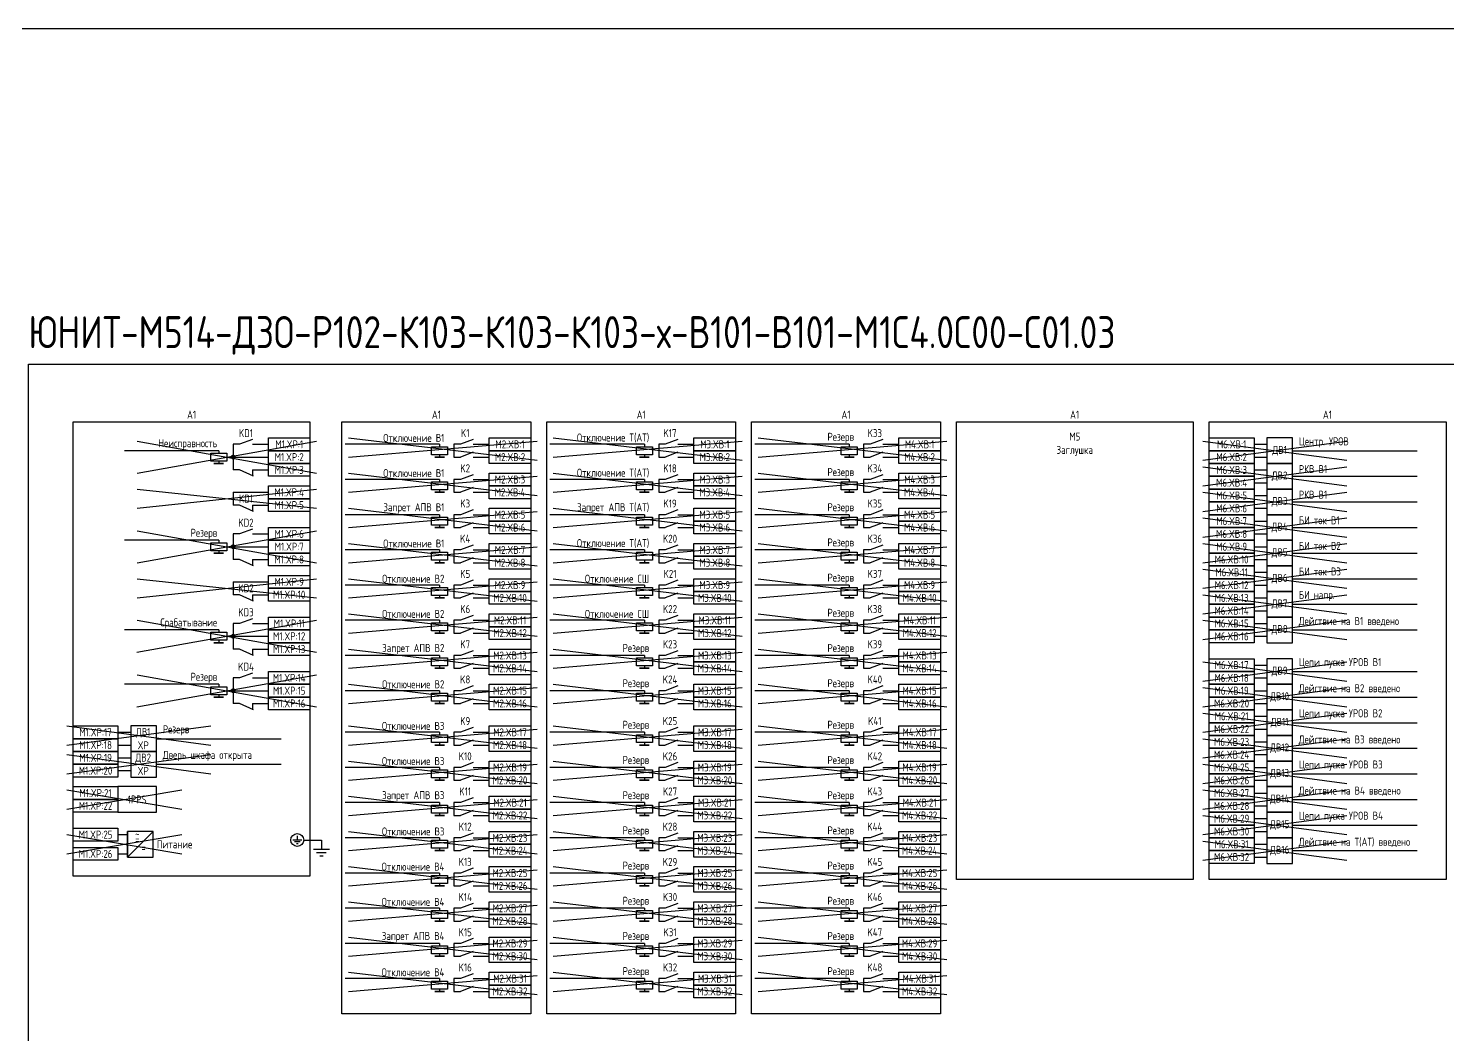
# Model space of a CAD drawing. Header units: millimetres. Extents: x -1102 to 3953, y -90 to 618.
# Drawn here: x 0 to 443.5, y 303.5 to 618 of the extents above; entities that cross this region are included whole.
import ezdxf

# ---------------------------------------------------------------- set-up
doc = ezdxf.new("R2010")
doc.units = ezdxf.units.MM
doc.styles.add('Gost_type_A', font='GOST_0.TTF')

# ---------------------------------------------------------------- blocks, each defined once
blk = doc.blocks.new('POINT')
at = {"const_width": 0.75}
blk.add_lwpolyline([(-0.375, 0, 1), (0.375, 0, 1)], format="xyb", close=True, dxfattribs=at)

msp = doc.modelspace()

# ---------------------------------------------------------------- linework, layer by layer
at = {"color": 210}
for p, q in [((34, 489), (90, 479)), ((34, 479), (90, 489)), ((100, 490), (159, 483)), ((100, 484), (159, 489)), ((164, 490), (223, 483)), ((164, 484), (223, 489)), ((228, 490), (287, 483)), ((228, 484), (287, 489)), ((367, 489), (412, 483)), ((367, 483), (412, 489)), ((100, 479), (159, 472)), ((164, 479), (223, 472)), ((228, 479), (287, 472)), ((367, 481), (412, 475)), ((367, 475), (412, 481)), ((100, 473), (159, 478)), ((164, 473), (223, 478)), ((228, 473), (287, 478)), ((34, 474), (90, 468)), ((34, 468), (90, 474)), ((367, 473), (412, 467)), ((367, 467), (412, 473)), ((100, 468), (159, 461)), ((100, 462), (159, 467)), ((164, 468), (223, 461)), ((164, 462), (223, 467)), ((228, 468), (287, 461)), ((228, 462), (287, 467)), ((367, 465), (412, 459)), ((367, 459), (412, 465)), ((100, 457), (159, 450)), ((164, 457), (223, 450)), ((228, 457), (287, 450)), ((367, 457), (412, 451)), ((367, 451), (412, 457)), ((100, 451), (159, 456)), ((164, 451), (223, 456)), ((228, 451), (287, 456)), ((367, 449), (412, 443)), ((367, 443), (412, 449)), ((100, 446), (159, 439)), ((100, 440), (159, 445)), ((164, 446), (223, 439)), ((164, 440), (223, 445)), ((228, 446), (287, 439)), ((228, 440), (287, 445)), ((367, 441), (412, 435)), ((367, 435), (412, 441)), ((100, 435), (159, 428)), ((164, 435), (223, 428)), ((228, 435), (287, 428)), ((33.91, 423), (90, 433)), ((34, 433), (90, 423)), ((100, 429), (159, 434)), ((164, 429), (223, 434)), ((228, 429), (287, 434)), ((367, 433), (412, 427)), ((367, 427), (412, 433)), ((100, 424), (159, 417)), ((100, 418), (159, 423)), ((164, 424), (223, 417)), ((164, 418), (223, 423)), ((367, 420), (412, 414)), ((367, 414), (412, 420)), ((33.91, 406), (90, 416)), ((34, 416), (90, 406)), ((100, 413), (159, 406)), ((164, 413), (223, 406)), ((100, 407), (159, 412)), ((164, 407), (223, 412)), ((367, 412), (412, 406)), ((367, 406), (412, 412)), ((367, 404), (412, 398)), ((367, 398), (412, 404)), ((100, 400), (159, 393)), ((164, 400), (223, 393)), ((100, 394), (159, 399)), ((164, 394), (223, 399)), ((367, 396), (412, 390)), ((367, 390), (412, 396)), ((12, 391), (57, 385)), ((12, 385), (57, 391)), ((100, 389), (159, 382)), ((100, 383), (159, 388)), ((164, 389), (223, 382)), ((164, 383), (223, 388)), ((367, 388), (412, 382)), ((367, 382), (412, 388)), ((100, 378), (159, 371)), ((100, 372), (159, 377)), ((164, 378), (223, 371)), ((164, 372), (223, 377)), ((367, 380), (412, 374)), ((367, 374), (412, 380)), ((367, 372), (412, 366)), ((367, 366), (412, 372)), ((12, 366), (48, 360)), ((12, 360), (48, 366)), ((100, 367), (159, 360)), ((100, 361), (159, 366)), ((164, 367), (223, 360)), ((164, 361), (223, 366)), ((367, 364), (412, 358)), ((367, 358), (412, 364)), ((100, 356), (159, 349)), ((100, 350), (159, 355)), ((164, 356), (223, 349)), ((164, 350), (223, 355)), ((100, 345), (159, 338)), ((100, 339), (159, 344)), ((164, 345), (223, 338)), ((164, 339), (223, 344)), ((100, 334), (159, 327)), ((100, 328), (159, 333)), ((164, 334), (223, 327)), ((164, 328), (223, 333)), ((100, 323), (159, 316)), ((100, 317), (159, 322)), ((164, 323), (223, 316)), ((164, 317), (223, 322))]:
    msp.add_line(p, q, dxfattribs=at)
at = {"ltscale": 1.08}
for p, q in [((66, 488), (64, 488)), ((64, 488), (64, 480)), ((70, 488), (75, 488)), ((135, 488), (133, 488)), ((133, 488), (133, 484)), ((139, 488), (144, 488)), ((199, 488), (197, 488)), ((197, 488), (197, 484)), ((203, 488), (208, 488)), ((263, 488), (261, 488)), ((261, 488), (261, 484)), ((267, 488), (272, 488)), ((64, 484), (75, 484)), ((133, 484), (135, 484)), ((139, 484), (144, 484)), ((197, 484), (199, 484)), ((203, 484), (208, 484)), ((261, 484), (263, 484)), ((267, 484), (272, 484)), ((66, 480), (64, 480)), ((70, 480), (75, 480)), ((135, 477), (133, 477)), ((133, 477), (133, 473)), ((139, 477), (144, 477)), ((199, 477), (197, 477)), ((197, 477), (197, 473)), ((203, 477), (208, 477)), ((263, 477), (261, 477)), ((261, 477), (261, 473)), ((267, 477), (272, 477)), ((64, 473), (75, 473)), ((133, 473), (135, 473)), ((139, 473), (144, 473)), ((197, 473), (199, 473)), ((203, 473), (208, 473)), ((261, 473), (263, 473)), ((267, 473), (272, 473)), ((66, 469), (64, 469)), ((70, 469), (75, 469)), ((135, 466), (133, 466)), ((133, 466), (133, 462)), ((139, 466), (144, 466)), ((199, 466), (197, 466)), ((197, 466), (197, 462)), ((203, 466), (208, 466)), ((263, 466), (261, 466)), ((261, 466), (261, 462)), ((267, 466), (272, 466)), ((133, 462), (135, 462)), ((139, 462), (144, 462)), ((197, 462), (199, 462)), ((203, 462), (208, 462)), ((261, 462), (263, 462)), ((267, 462), (272, 462)), ((66, 460), (64, 460)), ((64, 460), (64, 452)), ((70, 460), (75, 460)), ((64, 456), (75, 456)), ((135, 455), (133, 455)), ((133, 455), (133, 451)), ((139, 455), (144, 455)), ((199, 455), (197, 455)), ((197, 455), (197, 451)), ((203, 455), (208, 455)), ((263, 455), (261, 455)), ((261, 455), (261, 451)), ((267, 455), (272, 455)), ((66, 452), (64, 452)), ((70, 452), (75, 452)), ((133, 451), (135, 451)), ((139, 451), (144, 451)), ((197, 451), (199, 451)), ((203, 451), (208, 451)), ((261, 451), (263, 451)), ((267, 451), (272, 451)), ((64, 445), (75, 445)), ((135, 444), (133, 444)), ((133, 444), (133, 440)), ((139, 444), (144, 444)), ((199, 444), (197, 444)), ((197, 444), (197, 440)), ((203, 444), (208, 444)), ((263, 444), (261, 444)), ((261, 444), (261, 440)), ((267, 444), (272, 444)), ((66, 441), (64, 441)), ((70, 441), (75, 441)), ((133, 440), (135, 440)), ((139, 440), (144, 440)), ((197, 440), (199, 440)), ((203, 440), (208, 440)), ((261, 440), (263, 440)), ((267, 440), (272, 440)), ((66, 432), (64, 432)), ((64, 432), (64, 424)), ((70, 432), (75, 432)), ((135, 433), (133, 433)), ((133, 433), (133, 429)), ((139, 433), (144, 433)), ((199, 433), (197, 433)), ((197, 433), (197, 429)), ((203, 433), (208, 433)), ((263, 433), (261, 433)), ((261, 433), (261, 429)), ((267, 433), (272, 433)), ((64, 428), (75, 428)), ((133, 429), (135, 429)), ((139, 429), (144, 429)), ((197, 429), (199, 429)), ((203, 429), (208, 429)), ((261, 429), (263, 429)), ((267, 429), (272, 429)), ((66, 424), (64, 424)), ((70, 424), (75, 424)), ((135, 422), (133, 422)), ((133, 422), (133, 418)), ((139, 422), (144, 422)), ((199, 422), (197, 422)), ((197, 422), (197, 418)), ((203, 422), (208, 422)), ((263, 422), (261, 422)), ((261, 422), (261, 418)), ((267, 422), (272, 422)), ((133, 418), (135, 418)), ((139, 418), (144, 418)), ((197, 418), (199, 418)), ((203, 418), (208, 418)), ((261, 418), (263, 418)), ((267, 418), (272, 418)), ((66, 415), (64, 415)), ((64, 415), (64, 407)), ((70, 415), (75, 415)), ((64, 411), (75, 411)), ((135, 411), (133, 411)), ((133, 411), (133, 407)), ((139, 411), (144, 411)), ((199, 411), (197, 411)), ((197, 411), (197, 407)), ((203, 411), (208, 411)), ((263, 411), (261, 411)), ((261, 411), (261, 407)), ((267, 411), (272, 411)), ((66, 407), (64, 407)), ((70, 407), (75, 407)), ((133, 407), (135, 407)), ((139, 407), (144, 407)), ((197, 407), (199, 407)), ((203, 407), (208, 407)), ((261, 407), (263, 407)), ((267, 407), (272, 407)), ((135, 398), (133, 398)), ((133, 398), (133, 394)), ((139, 398), (144, 398)), ((199, 398), (197, 398)), ((197, 398), (197, 394)), ((203, 398), (208, 398)), ((263, 398), (261, 398)), ((261, 398), (261, 394)), ((267, 398), (272, 398)), ((133, 394), (135, 394)), ((139, 394), (144, 394)), ((197, 394), (199, 394)), ((203, 394), (208, 394)), ((261, 394), (263, 394)), ((267, 394), (272, 394)), ((135, 387), (133, 387)), ((133, 387), (133, 383)), ((139, 387), (144, 387)), ((199, 387), (197, 387)), ((197, 387), (197, 383)), ((203, 387), (208, 387)), ((263, 387), (261, 387)), ((261, 387), (261, 383)), ((267, 387), (272, 387)), ((133, 383), (135, 383)), ((139, 383), (144, 383)), ((197, 383), (199, 383)), ((203, 383), (208, 383)), ((261, 383), (263, 383)), ((267, 383), (272, 383)), ((135, 376), (133, 376)), ((133, 376), (133, 372)), ((139, 376), (144, 376)), ((199, 376), (197, 376)), ((197, 376), (197, 372)), ((203, 376), (208, 376)), ((263, 376), (261, 376)), ((261, 376), (261, 372)), ((267, 376), (272, 376)), ((133, 372), (135, 372)), ((139, 372), (144, 372)), ((197, 372), (199, 372)), ((203, 372), (208, 372)), ((261, 372), (263, 372)), ((267, 372), (272, 372)), ((135, 365), (133, 365)), ((133, 365), (133, 361)), ((139, 365), (144, 365)), ((199, 365), (197, 365)), ((197, 365), (197, 361)), ((203, 365), (208, 365)), ((263, 365), (261, 365)), ((261, 365), (261, 361)), ((267, 365), (272, 365)), ((133, 361), (135, 361)), ((139, 361), (144, 361)), ((197, 361), (199, 361)), ((203, 361), (208, 361)), ((261, 361), (263, 361)), ((267, 361), (272, 361)), ((135, 354), (133, 354)), ((133, 354), (133, 350)), ((139, 354), (144, 354)), ((199, 354), (197, 354)), ((197, 354), (197, 350)), ((203, 354), (208, 354)), ((263, 354), (261, 354)), ((261, 354), (261, 350)), ((267, 354), (272, 354)), ((133, 350), (135, 350)), ((139, 350), (144, 350)), ((197, 350), (199, 350)), ((203, 350), (208, 350)), ((261, 350), (263, 350)), ((267, 350), (272, 350)), ((135, 343), (133, 343)), ((133, 343), (133, 339)), ((139, 343), (144, 343)), ((199, 343), (197, 343)), ((197, 343), (197, 339)), ((203, 343), (208, 343)), ((263, 343), (261, 343)), ((261, 343), (261, 339)), ((267, 343), (272, 343)), ((133, 339), (135, 339)), ((139, 339), (144, 339)), ((197, 339), (199, 339)), ((203, 339), (208, 339)), ((261, 339), (263, 339)), ((267, 339), (272, 339)), ((135, 332), (133, 332)), ((133, 332), (133, 328)), ((139, 332), (144, 332)), ((199, 332), (197, 332)), ((197, 332), (197, 328)), ((203, 332), (208, 332)), ((263, 332), (261, 332)), ((261, 332), (261, 328)), ((267, 332), (272, 332)), ((133, 328), (135, 328)), ((139, 328), (144, 328)), ((197, 328), (199, 328)), ((203, 328), (208, 328)), ((261, 328), (263, 328)), ((267, 328), (272, 328)), ((135, 321), (133, 321)), ((133, 321), (133, 317)), ((139, 321), (144, 321)), ((199, 321), (197, 321)), ((197, 321), (197, 317)), ((203, 321), (208, 321)), ((263, 321), (261, 321)), ((261, 321), (261, 317)), ((267, 321), (272, 321)), ((133, 317), (135, 317)), ((139, 317), (144, 317)), ((197, 317), (199, 317)), ((203, 317), (208, 317)), ((261, 317), (263, 317)), ((267, 317), (272, 317))]:
    msp.add_line(p, q, dxfattribs=at)
at = {"ltscale": 4.32}
for p, q in [((70, 489.5), (66, 488)), ((139, 489.5), (135, 488)), ((203, 489.5), (199, 488)), ((267, 489.5), (263, 488)), ((139, 485.5), (135, 484)), ((203, 485.5), (199, 484)), ((267, 485.5), (263, 484)), ((70.39, 478), (66, 480)), ((139, 478.5), (135, 477)), ((203, 478.5), (199, 477)), ((267, 478.5), (263, 477)), ((139, 474.5), (135, 473)), ((203, 474.5), (199, 473)), ((267, 474.5), (263, 473)), ((70.39, 467), (66, 469)), ((139, 467.5), (135, 466)), ((203, 467.5), (199, 466)), ((267, 467.5), (263, 466)), ((70, 461.5), (66, 460)), ((139, 463.5), (135, 462)), ((203, 463.5), (199, 462)), ((267, 463.5), (263, 462)), ((139, 456.5), (135, 455)), ((139, 452.5), (135, 451)), ((203, 456.5), (199, 455)), ((203, 452.5), (199, 451)), ((267, 456.5), (263, 455)), ((267, 452.5), (263, 451)), ((70.39, 450), (66, 452)), ((139, 445.5), (135, 444)), ((203, 445.5), (199, 444)), ((267, 445.5), (263, 444)), ((70.39, 439), (66, 441)), ((139, 441.5), (135, 440)), ((203, 441.5), (199, 440)), ((267, 441.5), (263, 440)), ((70, 433.5), (66, 432)), ((139, 434.5), (135, 433)), ((139, 430.5), (135, 429)), ((203, 434.5), (199, 433)), ((203, 430.5), (199, 429)), ((267, 434.5), (263, 433)), ((267, 430.5), (263, 429)), ((70.39, 422), (66, 424)), ((139, 423.5), (135, 422)), ((203, 423.5), (199, 422)), ((267, 423.5), (263, 422)), ((139, 419.5), (135, 418)), ((203, 419.5), (199, 418)), ((267, 419.5), (263, 418)), ((70, 416.5), (66, 415)), ((139, 412.5), (135, 411)), ((203, 412.5), (199, 411)), ((267, 412.5), (263, 411)), ((139, 408.5), (135, 407)), ((203, 408.5), (199, 407)), ((267, 408.5), (263, 407)), ((70.39, 405), (66, 407)), ((139, 399.5), (135, 398)), ((203, 399.5), (199, 398)), ((267, 399.5), (263, 398)), ((139, 395.5), (135, 394)), ((203, 395.5), (199, 394)), ((267, 395.5), (263, 394)), ((139, 388.5), (135, 387)), ((203, 388.5), (199, 387)), ((267, 388.5), (263, 387)), ((139, 384.5), (135, 383)), ((203, 384.5), (199, 383)), ((267, 384.5), (263, 383)), ((139, 377.5), (135, 376)), ((203, 377.5), (199, 376)), ((267, 377.5), (263, 376)), ((139, 373.5), (135, 372)), ((203, 373.5), (199, 372)), ((267, 373.5), (263, 372)), ((85.45, 364.32), (82.6, 364.32)), ((84.88, 363.75), (83.17, 363.75)), ((84.03, 365.6), (84.03, 364.32)), ((91.57, 364.32), (91.57, 361.32)), ((139, 366.5), (135, 365)), ((203, 366.5), (199, 365)), ((267, 366.5), (263, 365)), ((84.31, 363.18), (83.74, 363.18)), ((94.07, 361.32), (89.07, 361.32)), ((93.07, 360.32), (90.07, 360.32)), ((92.07, 359.32), (91.07, 359.32)), ((139, 362.5), (135, 361)), ((203, 362.5), (199, 361)), ((267, 362.5), (263, 361)), ((139, 355.5), (135, 354)), ((203, 355.5), (199, 354)), ((267, 355.5), (263, 354)), ((139, 351.5), (135, 350)), ((203, 351.5), (199, 350)), ((267, 351.5), (263, 350)), ((139, 344.5), (135, 343)), ((203, 344.5), (199, 343)), ((267, 344.5), (263, 343)), ((139, 340.5), (135, 339)), ((203, 340.5), (199, 339)), ((267, 340.5), (263, 339)), ((139, 333.5), (135, 332)), ((203, 333.5), (199, 332)), ((267, 333.5), (263, 332)), ((139, 329.5), (135, 328)), ((203, 329.5), (199, 328)), ((267, 329.5), (263, 328)), ((139, 322.5), (135, 321)), ((203, 322.5), (199, 321)), ((267, 322.5), (263, 321)), ((139, 318.5), (135, 317)), ((203, 318.5), (199, 317)), ((267, 318.5), (263, 317))]:
    msp.add_line(p, q, dxfattribs=at)
for p, q in [((128.5, 488), (99, 488)), ((128.5, 488), (128.5, 487.25)), ((192.5, 488), (163, 488)), ((192.5, 488), (192.5, 487.25)), ((256.5, 488), (227, 488)), ((256.5, 488), (256.5, 487.25)), ((383, 488), (387, 488)), ((59.5, 486), (30, 486)), ((59.5, 486), (59.5, 485.25)), ((128.5, 484.75), (128.5, 484)), ((192.5, 484.75), (192.5, 484)), ((256.5, 484.75), (256.5, 484)), ((383, 484), (387, 484)), ((395, 486), (434, 486)), ((59.5, 482.75), (59.5, 482)), ((70, 480), (70, 478)), ((383, 480), (387, 480)), ((128.5, 477), (99, 477)), ((128.5, 477), (128.5, 476.25)), ((192.5, 477), (163, 477)), ((192.5, 477), (192.5, 476.25)), ((256.5, 477), (227, 477)), ((256.5, 477), (256.5, 476.25)), ((383, 476), (387, 476)), ((395, 478), (434, 478)), ((64, 473), (64, 469)), ((128.5, 473.75), (128.5, 473)), ((192.5, 473.75), (192.5, 473)), ((256.5, 473.75), (256.5, 473)), ((383, 472), (387, 472)), ((70, 469), (70, 467)), ((128.5, 466), (99, 466)), ((128.5, 466), (128.5, 465.25)), ((192.5, 466), (163, 466)), ((192.5, 466), (192.5, 465.25)), ((256.5, 466), (227, 466)), ((256.5, 466), (256.5, 465.25)), ((383, 468), (387, 468)), ((395, 470), (434, 470)), ((128.5, 462.75), (128.5, 462)), ((192.5, 462.75), (192.5, 462)), ((256.5, 462.75), (256.5, 462)), ((383, 464), (387, 464)), ((395, 462), (434, 462)), ((59.5, 458), (30, 458)), ((59.5, 458), (59.5, 457.25)), ((383, 460), (387, 460)), ((59.5, 454.75), (59.5, 454)), ((128.5, 455), (99, 455)), ((128.5, 455), (128.5, 454.25)), ((192.5, 455), (163, 455)), ((192.5, 455), (192.5, 454.25)), ((256.5, 455), (227, 455)), ((256.5, 455), (256.5, 454.25)), ((383, 456), (387, 456)), ((395, 454), (434, 454)), ((70, 452), (70, 450)), ((128.5, 451.75), (128.5, 451)), ((192.5, 451.75), (192.5, 451)), ((256.5, 451.75), (256.5, 451)), ((383, 452), (387, 452)), ((383, 448), (387, 448)), ((64, 445), (64, 441)), ((128.5, 444), (99, 444)), ((128.5, 444), (128.5, 443.25)), ((192.5, 444), (163, 444)), ((192.5, 444), (192.5, 443.25)), ((256.5, 444), (227, 444)), ((256.5, 444), (256.5, 443.25)), ((383, 444), (387, 444)), ((395, 446), (434, 446)), ((70, 441), (70, 439)), ((128.5, 440.75), (128.5, 440)), ((192.5, 440.75), (192.5, 440)), ((256.5, 440.75), (256.5, 440)), ((383, 440), (387, 440)), ((383, 436), (387, 436)), ((395, 438), (434, 438)), ((128.5, 433), (99, 433)), ((128.5, 433), (128.5, 432.25)), ((192.5, 433), (163, 433)), ((192.5, 433), (192.5, 432.25)), ((256.5, 433), (227, 433)), ((256.5, 433), (256.5, 432.25)), ((383, 432), (387, 432)), ((59.5, 430), (30, 430)), ((59.5, 430), (59.5, 429.25)), ((59.5, 426.75), (59.5, 426)), ((128.5, 429.75), (128.5, 429)), ((192.5, 429.75), (192.5, 429)), ((256.5, 429.75), (256.5, 429)), ((383, 428), (387, 428)), ((395, 430), (434, 430)), ((70, 424), (70, 422)), ((128.5, 422), (99, 422)), ((128.5, 422), (128.5, 421.25)), ((192.5, 422), (163, 422)), ((192.5, 422), (192.5, 421.25)), ((256.5, 422), (227, 422)), ((256.5, 422), (256.5, 421.25)), ((128.5, 418.75), (128.5, 418)), ((192.5, 418.75), (192.5, 418)), ((256.5, 418.75), (256.5, 418)), ((383, 419), (387, 419)), ((395, 417), (434, 417)), ((59.5, 413), (30, 413)), ((59.5, 413), (59.5, 412.25)), ((383, 415), (387, 415)), ((59.5, 409.75), (59.5, 409)), ((128.5, 411), (99, 411)), ((128.5, 411), (128.5, 410.25)), ((192.5, 411), (163, 411)), ((192.5, 411), (192.5, 410.25)), ((256.5, 411), (227, 411)), ((256.5, 411), (256.5, 410.25)), ((383, 411), (387, 411)), ((395, 409), (434, 409)), ((70, 407), (70, 405)), ((128.5, 407.75), (128.5, 407)), ((192.5, 407.75), (192.5, 407)), ((256.5, 407.75), (256.5, 407)), ((383, 407), (387, 407)), ((383, 403), (387, 403)), ((395, 401), (434, 401)), ((28, 398), (32, 398)), ((40, 396), (79, 396)), ((128.5, 398), (99, 398)), ((128.5, 398), (128.5, 397.25)), ((128.5, 394.75), (128.5, 394)), ((192.5, 398), (163, 398)), ((192.5, 398), (192.5, 397.25)), ((192.5, 394.75), (192.5, 394)), ((256.5, 398), (227, 398)), ((256.5, 398), (256.5, 397.25)), ((256.5, 394.75), (256.5, 394)), ((383, 399), (387, 399)), ((383, 395), (387, 395)), ((28, 394), (32, 394)), ((383, 391), (387, 391)), ((395, 393), (434, 393)), ((28, 390), (32, 390)), ((28, 386), (32, 386)), ((40, 388), (79, 388)), ((128.5, 387), (99, 387)), ((128.5, 387), (128.5, 386.25)), ((192.5, 387), (163, 387)), ((192.5, 387), (192.5, 386.25)), ((256.5, 387), (227, 387)), ((256.5, 387), (256.5, 386.25)), ((383, 387), (387, 387)), ((128.5, 383.75), (128.5, 383)), ((192.5, 383.75), (192.5, 383)), ((256.5, 383.75), (256.5, 383)), ((383, 383), (387, 383)), ((395, 385), (434, 385)), ((383, 379), (387, 379)), ((395, 377), (434, 377)), ((128.5, 376), (99, 376)), ((128.5, 376), (128.5, 375.25)), ((128.5, 372.75), (128.5, 372)), ((192.5, 376), (163, 376)), ((192.5, 376), (192.5, 375.25)), ((192.5, 372.75), (192.5, 372)), ((256.5, 376), (227, 376)), ((256.5, 376), (256.5, 375.25)), ((256.5, 372.75), (256.5, 372)), ((383, 375), (387, 375)), ((383, 371), (387, 371)), ((395, 369), (434, 369)), ((31, 359), (31, 367)), ((31, 359), (39, 367)), ((86.05, 364.32), (91.57, 364.32)), ((128.5, 365), (99, 365)), ((128.5, 365), (128.5, 364.25)), ((192.5, 365), (163, 365)), ((192.5, 365), (192.5, 364.25)), ((256.5, 365), (227, 365)), ((256.5, 365), (256.5, 364.25)), ((383, 367), (387, 367)), ((128.5, 361.75), (128.5, 361)), ((192.5, 361.75), (192.5, 361)), ((256.5, 361.75), (256.5, 361)), ((383, 363), (387, 363)), ((395, 361), (434, 361)), ((383, 359), (387, 359)), ((128.5, 354), (99, 354)), ((128.5, 354), (128.5, 353.25)), ((128.5, 350.75), (128.5, 350)), ((192.5, 354), (163, 354)), ((192.5, 354), (192.5, 353.25)), ((192.5, 350.75), (192.5, 350)), ((256.5, 354), (227, 354)), ((256.5, 354), (256.5, 353.25)), ((256.5, 350.75), (256.5, 350)), ((128.5, 343), (99, 343)), ((128.5, 343), (128.5, 342.25)), ((192.5, 343), (163, 343)), ((192.5, 343), (192.5, 342.25)), ((256.5, 343), (227, 343)), ((256.5, 343), (256.5, 342.25)), ((128.5, 339.75), (128.5, 339)), ((192.5, 339.75), (192.5, 339)), ((256.5, 339.75), (256.5, 339)), ((128.5, 332), (99, 332)), ((128.5, 332), (128.5, 331.25)), ((128.5, 328.75), (128.5, 328)), ((192.5, 332), (163, 332)), ((192.5, 332), (192.5, 331.25)), ((192.5, 328.75), (192.5, 328)), ((256.5, 332), (227, 332)), ((256.5, 332), (256.5, 331.25)), ((256.5, 328.75), (256.5, 328)), ((128.5, 321), (99, 321)), ((128.5, 321), (128.5, 320.25)), ((192.5, 321), (163, 321)), ((192.5, 321), (192.5, 320.25)), ((256.5, 321), (227, 321)), ((256.5, 321), (256.5, 320.25)), ((128.5, 317.75), (128.5, 317)), ((192.5, 317.75), (192.5, 317)), ((256.5, 317.75), (256.5, 317))]:
    msp.add_line(p, q)
at = {"color": 114, "true_color": 0x139b48}
for p, q in [((34, 461), (90, 451)), ((34, 451), (90, 461)), ((34, 446), (90, 440)), ((34, 440), (90, 446)), ((228, 424), (287, 417)), ((228, 418), (287, 423)), ((228, 413), (287, 406)), ((228, 407), (287, 412)), ((12, 400), (57, 394)), ((12, 394), (57, 400)), ((228, 400), (287, 393)), ((228, 394), (287, 399)), ((228, 389), (287, 382)), ((228, 383), (287, 388)), ((12, 380), (48, 374)), ((12, 374), (48, 380)), ((228, 378), (287, 371)), ((228, 372), (287, 377)), ((228, 367), (287, 360)), ((228, 361), (287, 366)), ((228, 356), (287, 349)), ((228, 350), (287, 355)), ((228, 345), (287, 338)), ((228, 339), (287, 344)), ((228, 334), (287, 327)), ((228, 328), (287, 333)), ((228, 323), (287, 316)), ((228, 317), (287, 322))]:
    msp.add_line(p, q, dxfattribs=at)
at = {"ltscale": 4}
for p, q in [((28, 366), (31, 366)), ((28, 360), (31, 360))]:
    msp.add_line(p, q, dxfattribs=at)
for points in [[(-1102, 618), (3953, 618), (3953, -90), (-1102, -90)], [(0, 513), (740, 513), (740, 297), (0, 297)], [(14, 495), (88, 495), (88, 353), (14, 353)], [(98, 495), (157, 495), (157, 310), (98, 310)], [(162, 495), (221, 495), (221, 310), (162, 310)], [(226, 495), (285, 495), (285, 310), (226, 310)], [(290, 495), (364, 495), (364, 352), (290, 352)], [(369, 495), (443, 495), (443, 352), (369, 352)], [(75, 490), (88, 490), (88, 486), (75, 486)], [(144, 490), (157, 490), (157, 486), (144, 486)], [(208, 490), (221, 490), (221, 486), (208, 486)], [(272, 490), (285, 490), (285, 486), (272, 486)], [(369, 490), (383, 490), (383, 486), (369, 486)], [(62, 485.25), (62, 482.75), (57, 482.75), (57, 485.25)], [(75, 486), (88, 486), (88, 482), (75, 482)], [(131, 487.25), (131, 484.75), (126, 484.75), (126, 487.25)], [(130, 484), (127, 484)], [(144, 486), (157, 486), (157, 482), (144, 482)], [(195, 487.25), (195, 484.75), (190, 484.75), (190, 487.25)], [(194, 484), (191, 484)], [(208, 486), (221, 486), (221, 482), (208, 482)], [(259, 487.25), (259, 484.75), (254, 484.75), (254, 487.25)], [(258, 484), (255, 484)], [(272, 486), (285, 486), (285, 482), (272, 482)], [(369, 486), (383, 486), (383, 482), (369, 482)], [(61, 482), (58, 482)], [(75, 482), (88, 482), (88, 478), (75, 478)], [(144, 479), (157, 479), (157, 475), (144, 475)], [(208, 479), (221, 479), (221, 475), (208, 475)], [(272, 479), (285, 479), (285, 475), (272, 475)], [(369, 482), (383, 482), (383, 478), (369, 478)], [(75, 475), (88, 475), (88, 471), (75, 471)], [(131, 476.25), (131, 473.75), (126, 473.75), (126, 476.25)], [(144, 475), (157, 475), (157, 471), (144, 471)], [(195, 476.25), (195, 473.75), (190, 473.75), (190, 476.25)], [(208, 475), (221, 475), (221, 471), (208, 471)], [(259, 476.25), (259, 473.75), (254, 473.75), (254, 476.25)], [(272, 475), (285, 475), (285, 471), (272, 471)], [(369, 478), (383, 478), (383, 474), (369, 474)], [(75, 471), (88, 471), (88, 467), (75, 467)], [(130, 473), (127, 473)], [(194, 473), (191, 473)], [(258, 473), (255, 473)], [(369, 474), (383, 474), (383, 470), (369, 470)], [(144, 468), (157, 468), (157, 464), (144, 464)], [(208, 468), (221, 468), (221, 464), (208, 464)], [(272, 468), (285, 468), (285, 464), (272, 464)], [(369, 470), (383, 470), (383, 466), (369, 466)], [(369, 466), (383, 466), (383, 462), (369, 462)], [(75, 462), (88, 462), (88, 458), (75, 458)], [(131, 465.25), (131, 462.75), (126, 462.75), (126, 465.25)], [(130, 462), (127, 462)], [(144, 464), (157, 464), (157, 460), (144, 460)], [(195, 465.25), (195, 462.75), (190, 462.75), (190, 465.25)], [(194, 462), (191, 462)], [(208, 464), (221, 464), (221, 460), (208, 460)], [(259, 465.25), (259, 462.75), (254, 462.75), (254, 465.25)], [(258, 462), (255, 462)], [(272, 464), (285, 464), (285, 460), (272, 460)], [(369, 462), (383, 462), (383, 458), (369, 458)], [(62, 457.25), (62, 454.75), (57, 454.75), (57, 457.25)], [(75, 458), (88, 458), (88, 454), (75, 454)], [(144, 457), (157, 457), (157, 453), (144, 453)], [(208, 457), (221, 457), (221, 453), (208, 453)], [(272, 457), (285, 457), (285, 453), (272, 453)], [(369, 458), (383, 458), (383, 454), (369, 454)], [(61, 454), (58, 454)], [(75, 454), (88, 454), (88, 450), (75, 450)], [(131, 454.25), (131, 451.75), (126, 451.75), (126, 454.25)], [(144, 453), (157, 453), (157, 449), (144, 449)], [(195, 454.25), (195, 451.75), (190, 451.75), (190, 454.25)], [(208, 453), (221, 453), (221, 449), (208, 449)], [(259, 454.25), (259, 451.75), (254, 451.75), (254, 454.25)], [(272, 453), (285, 453), (285, 449), (272, 449)], [(369, 454), (383, 454), (383, 450), (369, 450)], [(130, 451), (127, 451)], [(194, 451), (191, 451)], [(258, 451), (255, 451)], [(369, 450), (383, 450), (383, 446), (369, 446)], [(75, 447), (88, 447), (88, 443), (75, 443)], [(144, 446), (157, 446), (157, 442), (144, 442)], [(208, 446), (221, 446), (221, 442), (208, 442)], [(272, 446), (285, 446), (285, 442), (272, 442)], [(369, 446), (383, 446), (383, 442), (369, 442)], [(75, 443), (88, 443), (88, 439), (75, 439)], [(131, 443.25), (131, 440.75), (126, 440.75), (126, 443.25)], [(130, 440), (127, 440)], [(144, 442), (157, 442), (157, 438), (144, 438)], [(195, 443.25), (195, 440.75), (190, 440.75), (190, 443.25)], [(194, 440), (191, 440)], [(208, 442), (221, 442), (221, 438), (208, 438)], [(259, 443.25), (259, 440.75), (254, 440.75), (254, 443.25)], [(258, 440), (255, 440)], [(272, 442), (285, 442), (285, 438), (272, 438)], [(369, 442), (383, 442), (383, 438), (369, 438)], [(144, 435), (157, 435), (157, 431), (144, 431)], [(208, 435), (221, 435), (221, 431), (208, 431)], [(272, 435), (285, 435), (285, 431), (272, 431)], [(369, 438), (383, 438), (383, 434), (369, 434)], [(75, 434), (88, 434), (88, 430), (75, 430)], [(131, 432.25), (131, 429.75), (126, 429.75), (126, 432.25)], [(144, 431), (157, 431), (157, 427), (144, 427)], [(195, 432.25), (195, 429.75), (190, 429.75), (190, 432.25)], [(208, 431), (221, 431), (221, 427), (208, 427)], [(259, 432.25), (259, 429.75), (254, 429.75), (254, 432.25)], [(272, 431), (285, 431), (285, 427), (272, 427)], [(369, 434), (383, 434), (383, 430), (369, 430)], [(62, 429.25), (62, 426.75), (57, 426.75), (57, 429.25)], [(61, 426), (58, 426)], [(75, 430), (88, 430), (88, 426), (75, 426)], [(75, 426), (88, 426), (88, 422), (75, 422)], [(130, 429), (127, 429)], [(194, 429), (191, 429)], [(258, 429), (255, 429)], [(369, 430), (383, 430), (383, 426), (369, 426)], [(144, 424), (157, 424), (157, 420), (144, 420)], [(208, 424), (221, 424), (221, 420), (208, 420)], [(272, 424), (285, 424), (285, 420), (272, 420)], [(75, 417), (88, 417), (88, 413), (75, 413)], [(131, 421.25), (131, 418.75), (126, 418.75), (126, 421.25)], [(130, 418), (127, 418)], [(144, 420), (157, 420), (157, 416), (144, 416)], [(195, 421.25), (195, 418.75), (190, 418.75), (190, 421.25)], [(194, 418), (191, 418)], [(208, 420), (221, 420), (221, 416), (208, 416)], [(259, 421.25), (259, 418.75), (254, 418.75), (254, 421.25)], [(258, 418), (255, 418)], [(272, 420), (285, 420), (285, 416), (272, 416)], [(369, 421), (383, 421), (383, 417), (369, 417)], [(369, 417), (383, 417), (383, 413), (369, 413)], [(75, 413), (88, 413), (88, 409), (75, 409)], [(144, 413), (157, 413), (157, 409), (144, 409)], [(208, 413), (221, 413), (221, 409), (208, 409)], [(272, 413), (285, 413), (285, 409), (272, 409)], [(369, 413), (383, 413), (383, 409), (369, 409)], [(62, 412.25), (62, 409.75), (57, 409.75), (57, 412.25)], [(61, 409), (58, 409)], [(75, 409), (88, 409), (88, 405), (75, 405)], [(131, 410.25), (131, 407.75), (126, 407.75), (126, 410.25)], [(144, 409), (157, 409), (157, 405), (144, 405)], [(195, 410.25), (195, 407.75), (190, 407.75), (190, 410.25)], [(208, 409), (221, 409), (221, 405), (208, 405)], [(259, 410.25), (259, 407.75), (254, 407.75), (254, 410.25)], [(272, 409), (285, 409), (285, 405), (272, 405)], [(369, 409), (383, 409), (383, 405), (369, 405)], [(130, 407), (127, 407)], [(194, 407), (191, 407)], [(258, 407), (255, 407)], [(369, 405), (383, 405), (383, 401), (369, 401)], [(14, 400), (28, 400), (28, 396), (14, 396)], [(144, 400), (157, 400), (157, 396), (144, 396)], [(208, 400), (221, 400), (221, 396), (208, 396)], [(272, 400), (285, 400), (285, 396), (272, 396)], [(369, 401), (383, 401), (383, 397), (369, 397)], [(14, 396), (28, 396), (28, 392), (14, 392)], [(131, 397.25), (131, 394.75), (126, 394.75), (126, 397.25)], [(144, 396), (157, 396), (157, 392), (144, 392)], [(195, 397.25), (195, 394.75), (190, 394.75), (190, 397.25)], [(208, 396), (221, 396), (221, 392), (208, 392)], [(259, 397.25), (259, 394.75), (254, 394.75), (254, 397.25)], [(272, 396), (285, 396), (285, 392), (272, 392)], [(369, 397), (383, 397), (383, 393), (369, 393)], [(14, 392), (28, 392), (28, 388), (14, 388)], [(130, 394), (127, 394)], [(194, 394), (191, 394)], [(258, 394), (255, 394)], [(369, 393), (383, 393), (383, 389), (369, 389)], [(14, 388), (28, 388), (28, 384), (14, 384)], [(131, 386.25), (131, 383.75), (126, 383.75), (126, 386.25)], [(144, 389), (157, 389), (157, 385), (144, 385)], [(195, 386.25), (195, 383.75), (190, 383.75), (190, 386.25)], [(208, 389), (221, 389), (221, 385), (208, 385)], [(259, 386.25), (259, 383.75), (254, 383.75), (254, 386.25)], [(272, 389), (285, 389), (285, 385), (272, 385)], [(369, 389), (383, 389), (383, 385), (369, 385)], [(130, 383), (127, 383)], [(144, 385), (157, 385), (157, 381), (144, 381)], [(194, 383), (191, 383)], [(208, 385), (221, 385), (221, 381), (208, 381)], [(258, 383), (255, 383)], [(272, 385), (285, 385), (285, 381), (272, 381)], [(369, 385), (383, 385), (383, 381), (369, 381)], [(14, 381), (28, 381), (28, 377), (14, 377)], [(14, 377), (28, 377), (28, 373), (14, 373)], [(144, 378), (157, 378), (157, 374), (144, 374)], [(208, 378), (221, 378), (221, 374), (208, 374)], [(272, 378), (285, 378), (285, 374), (272, 374)], [(369, 381), (383, 381), (383, 377), (369, 377)], [(369, 377), (383, 377), (383, 373), (369, 373)], [(131, 375.25), (131, 372.75), (126, 372.75), (126, 375.25)], [(144, 374), (157, 374), (157, 370), (144, 370)], [(195, 375.25), (195, 372.75), (190, 372.75), (190, 375.25)], [(208, 374), (221, 374), (221, 370), (208, 370)], [(259, 375.25), (259, 372.75), (254, 372.75), (254, 375.25)], [(272, 374), (285, 374), (285, 370), (272, 370)], [(369, 373), (383, 373), (383, 369), (369, 369)], [(130, 372), (127, 372)], [(194, 372), (191, 372)], [(258, 372), (255, 372)], [(369, 369), (383, 369), (383, 365), (369, 365)], [(14, 368), (28, 368), (28, 364), (14, 364)], [(131, 364.25), (131, 361.75), (126, 361.75), (126, 364.25)], [(144, 367), (157, 367), (157, 363), (144, 363)], [(195, 364.25), (195, 361.75), (190, 361.75), (190, 364.25)], [(208, 367), (221, 367), (221, 363), (208, 363)], [(259, 364.25), (259, 361.75), (254, 361.75), (254, 364.25)], [(272, 367), (285, 367), (285, 363), (272, 363)], [(369, 365), (383, 365), (383, 361), (369, 361)], [(14, 362), (28, 362), (28, 358), (14, 358)], [(130, 361), (127, 361)], [(144, 363), (157, 363), (157, 359), (144, 359)], [(194, 361), (191, 361)], [(208, 363), (221, 363), (221, 359), (208, 359)], [(258, 361), (255, 361)], [(272, 363), (285, 363), (285, 359), (272, 359)], [(369, 361), (383, 361), (383, 357), (369, 357)], [(144, 356), (157, 356), (157, 352), (144, 352)], [(208, 356), (221, 356), (221, 352), (208, 352)], [(272, 356), (285, 356), (285, 352), (272, 352)], [(131, 353.25), (131, 350.75), (126, 350.75), (126, 353.25)], [(144, 352), (157, 352), (157, 348), (144, 348)], [(195, 353.25), (195, 350.75), (190, 350.75), (190, 353.25)], [(208, 352), (221, 352), (221, 348), (208, 348)], [(259, 353.25), (259, 350.75), (254, 350.75), (254, 353.25)], [(272, 352), (285, 352), (285, 348), (272, 348)], [(130, 350), (127, 350)], [(194, 350), (191, 350)], [(258, 350), (255, 350)], [(131, 342.25), (131, 339.75), (126, 339.75), (126, 342.25)], [(144, 345), (157, 345), (157, 341), (144, 341)], [(195, 342.25), (195, 339.75), (190, 339.75), (190, 342.25)], [(208, 345), (221, 345), (221, 341), (208, 341)], [(259, 342.25), (259, 339.75), (254, 339.75), (254, 342.25)], [(272, 345), (285, 345), (285, 341), (272, 341)], [(130, 339), (127, 339)], [(144, 341), (157, 341), (157, 337), (144, 337)], [(194, 339), (191, 339)], [(208, 341), (221, 341), (221, 337), (208, 337)], [(258, 339), (255, 339)], [(272, 341), (285, 341), (285, 337), (272, 337)], [(144, 334), (157, 334), (157, 330), (144, 330)], [(208, 334), (221, 334), (221, 330), (208, 330)], [(272, 334), (285, 334), (285, 330), (272, 330)], [(131, 331.25), (131, 328.75), (126, 328.75), (126, 331.25)], [(144, 330), (157, 330), (157, 326), (144, 326)], [(195, 331.25), (195, 328.75), (190, 328.75), (190, 331.25)], [(208, 330), (221, 330), (221, 326), (208, 326)], [(259, 331.25), (259, 328.75), (254, 328.75), (254, 331.25)], [(272, 330), (285, 330), (285, 326), (272, 326)], [(130, 328), (127, 328)], [(194, 328), (191, 328)], [(258, 328), (255, 328)], [(131, 320.25), (131, 317.75), (126, 317.75), (126, 320.25)], [(144, 323), (157, 323), (157, 319), (144, 319)], [(195, 320.25), (195, 317.75), (190, 317.75), (190, 320.25)], [(208, 323), (221, 323), (221, 319), (208, 319)], [(259, 320.25), (259, 317.75), (254, 317.75), (254, 320.25)], [(272, 323), (285, 323), (285, 319), (272, 319)], [(130, 317), (127, 317)], [(144, 319), (157, 319), (157, 315), (144, 315)], [(194, 317), (191, 317)], [(208, 319), (221, 319), (221, 315), (208, 315)], [(258, 317), (255, 317)], [(272, 319), (285, 319), (285, 315), (272, 315)]]:
    msp.add_lwpolyline(points, close=True)
for points in [[(387, 482), (395, 482), (395, 490), (387, 490)], [(387, 474), (395, 474), (395, 482), (387, 482)], [(387, 466), (395, 466), (395, 474), (387, 474)], [(387, 458), (395, 458), (395, 466), (387, 466)], [(387, 450), (395, 450), (395, 458), (387, 458)], [(387, 442), (395, 442), (395, 450), (387, 450)], [(387, 434), (395, 434), (395, 442), (387, 442)], [(387, 426), (395, 426), (395, 434), (387, 434)], [(387, 413), (395, 413), (395, 421), (387, 421)], [(387, 405), (395, 405), (395, 413), (387, 413)], [(387, 397), (395, 397), (395, 405), (387, 405)], [(32, 392), (40, 392), (40, 400), (32, 400)], [(387, 389), (395, 389), (395, 397), (387, 397)], [(32, 384), (40, 384), (40, 392), (32, 392)], [(387, 381), (395, 381), (395, 389), (387, 389)], [(28, 373), (40, 373), (40, 381), (28, 381)], [(387, 373), (395, 373), (395, 381), (387, 381)], [(387, 365), (395, 365), (395, 373), (387, 373)], [(31, 359), (39, 359), (39, 367), (31, 367)], [(387, 357), (395, 357), (395, 365), (387, 365)]]:
    msp.add_lwpolyline(points, close=True, dxfattribs=at)
msp.add_circle((84.03, 364.32), 2.02)

# ---------------------------------------------------------------- block references
for p in [(64, 484), (64, 456), (64, 428), (64, 411)]:
    msp.add_blockref('POINT', p)

# ---------------------------------------------------------------- texts
at = {"style": 'Gost_type_A'}
for s, insert, char_height, width, attachment_point, line_spacing_factor in [('ЮНИТ-М514-ДЗО-Р102-К103-К103-К103-х-В101-В101-М1С4.0С00-С01.03', (0, 516), 10, 855, 7, 0.9), ('A1', (51, 496), 2.5, 74.0002, 8, 0.9), ('A1', (127.5, 496), 2.5, 59, 8, 0.9), ('A1', (191.5, 496), 2.5, 59, 8, 0.9), ('A1', (255.5, 496), 2.5, 59, 8, 0.9), ('A1', (326.94, 496), 2.5, 73.8762, 8, 0.9), ('A1', (405.94, 496), 2.5, 73.8762, 8, 0.9), ('Неисправность', (59, 488), 2.5, 37, 6, 0.8), ('Резерв', (59, 460), 2.5, 37, 6, 0.8), ('Срабатывание', (59, 432), 2.5, 37, 6, 0.8), ('Резерв', (59, 415), 2.5, 37, 6, 0.8)]:
    msp.add_mtext(s, dxfattribs=dict(at, insert=insert, char_height=char_height, width=width, attachment_point=attachment_point, line_spacing_factor=line_spacing_factor))
at = {"char_height": 2.5, "style": 'Gost_type_A'}
for s, insert, width, attachment_point in [('KD1', (68, 491.5), 8, 5), ('K1', (136.5, 491.5), 5, 5), ('K17', (200.5, 491.5), 5, 5), ('K33', (264.5, 491.5), 5, 5), ('M1.XP:1', (81.5, 488), 13, 5), ('Отключение В1', (130, 490), 31.0015, 6), ('M2.XВ:1', (150.5, 488), 13, 5), ('Отключение Т(АТ)', (194, 490), 31.0015, 6), ('M3.XВ:1', (214.5, 488), 13, 5), ('Резерв', (258, 490), 31.0015, 6), ('M4.XВ:1', (278.5, 488), 13, 5), ('M5\\PЗаглушка', (327, 488), 74.0001, 5), ('M6.XВ:1', (376, 488), 14, 5), ('Центр. УРОВ  ', (397, 487), 29.668, 7), ('M1.XP:2', (81.5, 484), 13, 5), ('M2.XВ:2', (150.5, 484), 13, 5), ('M3.XВ:2', (214.5, 484), 13, 5), ('M4.XВ:2', (278.5, 484), 13, 5), ('M6.XВ:2', (376, 484), 14, 5), ('ДВ1', (391, 486), 7.9998, 5), ('M1.XP:3', (81.5, 480), 13, 5), ('Отключение В1', (130, 479), 31.0015, 6), ('K2', (136.5, 480.5), 5, 5), ('Отключение Т(АТ)', (194, 479), 31.0015, 6), ('K18', (200.5, 480.5), 5, 5), ('Резерв', (258, 479), 31.0015, 6), ('K34', (264.5, 480.5), 5, 5), ('M6.XВ:3', (376, 480), 14, 5), ('ДВ2', (391, 478), 7.9998, 5), ('РКВ В1', (397, 479), 30.6324, 7), ('M2.XВ:3', (150.5, 477), 13, 5), ('M3.XВ:3', (214.5, 477), 13, 5), ('M4.XВ:3', (278.5, 477), 13, 5), ('M6.XВ:4', (376, 476), 14, 5), ('KD1', (68, 471), 8, 5), ('M1.XP:4', (81.5, 473), 13, 5), ('M1.XP:5', (81.5, 469), 13, 5), ('K3', (136.5, 469.5), 5, 5), ('M2.XВ:4', (150.5, 473), 13, 5), ('K19', (200.5, 469.5), 5, 5), ('M3.XВ:4', (214.5, 473), 13, 5), ('K35', (264.5, 469.5), 5, 5), ('M4.XВ:4', (278.5, 473), 13, 5), ('M6.XВ:5', (376, 472), 14, 5), ('ДВ3', (391, 470), 7.9998, 5), ('РКВ В1', (397, 471), 30.6324, 7), ('Запрет АПВ В1', (130, 468), 31.0015, 6), ('M2.XВ:5', (150.5, 466), 13, 5), ('Запрет АПВ Т(АТ)', (194, 468), 31.0015, 6), ('M3.XВ:5', (214.5, 466), 13, 5), ('Резерв', (258, 468), 31.0015, 6), ('M4.XВ:5', (278.5, 466), 13, 5), ('M6.XВ:6', (376, 468), 14, 5), ('KD2', (68, 463.5), 8, 5), ('M1.XP:6', (81.5, 460), 13, 5), ('M2.XВ:6', (150.5, 462), 13, 5), ('M3.XВ:6', (214.5, 462), 13, 5), ('M4.XВ:6', (278.5, 462), 13, 5), ('M6.XВ:8', (376, 460), 14, 5), ('M6.XВ:7', (376, 464), 14, 5), ('ДВ4', (391, 462), 7.9998, 5), ('БИ ток В1', (397, 463), 27.8465, 7), ('M1.XP:7', (81.5, 456), 13, 5), ('Отключение В1', (130, 457), 31.0015, 6), ('K4', (136.5, 458.5), 5, 5), ('Отключение Т(АТ)', (194, 457), 31.0015, 6), ('K20', (200.5, 458.5), 5, 5), ('Резерв', (258, 457), 31.0015, 6), ('K36', (264.5, 458.5), 5, 5), ('M6.XВ:9', (376, 456), 14, 5), ('БИ ток В2', (397, 455), 27.8465, 7), ('M1.XP:8', (81.5, 452), 13, 5), ('M2.XВ:7', (150.5, 455), 13, 5), ('M3.XВ:7', (214.5, 455), 13, 5), ('M4.XВ:7', (278.5, 455), 13, 5), ('M6.XВ:10', (376, 452), 14, 5), ('ДВ5', (391, 454), 7.9998, 5), ('K5', (136.5, 447.5), 5, 5), ('M2.XВ:8', (150.5, 451), 13, 5), ('K21', (200.5, 447.5), 5, 5), ('M3.XВ:8', (214.5, 451), 13, 5), ('K37', (264.5, 447.5), 5, 5), ('M4.XВ:8', (278.5, 451), 13, 5), ('M6.XВ:11', (376, 448), 14, 5), ('БИ ток В3', (397, 447), 27.8465, 7), ('KD2', (68, 443), 8, 5), ('M1.XP:9', (81.5, 445), 13, 5), ('Отключение В2', (130, 446), 31.0015, 6), ('M2.XВ:9', (150.5, 444), 13, 5), ('Отключение СШ', (194, 446), 31.0015, 6), ('M3.XВ:9', (214.5, 444), 13, 5), ('Резерв', (258, 446), 31.0015, 6), ('M4.XВ:9', (278.5, 444), 13, 5), ('M6.XВ:12', (376, 444), 14, 5), ('ДВ6', (391, 446), 7.9998, 5), ('M1.XP:10', (81.5, 441), 13, 5), ('M2.XВ:10', (150.5, 440), 13, 5), ('M3.XВ:10', (214.5, 440), 13, 5), ('M4.XВ:10', (278.5, 440), 13, 5), ('M6.XВ:13', (376, 440), 14, 5), ('ДВ7', (391, 438), 7.9998, 5), ('БИ напр.', (397, 439), 27.8465, 7), ('KD3', (68, 435.5), 8, 5), ('Отключение В2', (130, 435), 31.0015, 6), ('K6', (136.5, 436.5), 5, 5), ('Отключение СШ', (194, 435), 31.0015, 6), ('K22', (200.5, 436.5), 5, 5), ('Резерв', (258, 435), 31.0015, 6), ('K38', (264.5, 436.5), 5, 5), ('M6.XВ:14', (376, 436), 14, 5), ('M1.XP:11', (81.5, 432), 13, 5), ('M2.XВ:12', (150.5, 429), 13, 5), ('M2.XВ:11', (150.5, 433), 13, 5), ('M3.XВ:12', (214.5, 429), 13, 5), ('M3.XВ:11', (214.5, 433), 13, 5), ('M4.XВ:12', (278.5, 429), 13, 5), ('M4.XВ:11', (278.5, 433), 13, 5), ('M6.XВ:15', (376, 432), 14, 5), ('ДВ8', (391, 430), 7.9998, 5), ('Действие на В1 введено', (397, 431), 37.8684, 7), ('M1.XP:12', (81.5, 428), 13, 5), ('K7', (136.5, 425.5), 5, 5), ('K23', (200.5, 425.5), 5, 5), ('K39', (264.5, 425.5), 5, 5), ('M6.XВ:16', (376, 428), 14, 5), ('M1.XP:13', (81.5, 424), 13, 5), ('Запрет АПВ В2', (130, 424), 31.0015, 6), ('M2.XВ:13', (150.5, 422), 13, 5), ('Резерв', (194, 424), 31.0015, 6), ('M3.XВ:13', (214.5, 422), 13, 5), ('Резерв', (258, 424), 31.0015, 6), ('M4.XВ:13', (278.5, 422), 13, 5), ('KD4', (68, 418.5), 8, 5), ('M2.XВ:14', (150.5, 418), 13, 5), ('M3.XВ:14', (214.5, 418), 13, 5), ('M4.XВ:14', (278.5, 418), 13, 5), ('M6.XВ:17', (376, 419), 14, 5), ('ДВ9', (391, 417), 7.9998, 5), ('Цепи пуска УРОВ В1', (397, 418), 27.8465, 7), ('M1.XP:14', (81.5, 415), 13, 5), ('Отключение В2', (130, 413), 31.0015, 6), ('K8', (136.5, 414.5), 5, 5), ('Резерв', (194, 413), 31.0015, 6), ('K24', (200.5, 414.5), 5, 5), ('Резерв', (258, 413), 31.0015, 6), ('K40', (264.5, 414.5), 5, 5), ('M6.XВ:18', (376, 415), 14, 5), ('Действие на В2 введено', (397, 410), 39.1584, 7), ('M1.XP:15', (81.5, 411), 13, 5), ('M1.XP:16', (81.5, 407), 13, 5), ('M2.XВ:15', (150.5, 411), 13, 5), ('M2.XВ:16', (150.5, 407), 13, 5), ('M3.XВ:15', (214.5, 411), 13, 5), ('M3.XВ:16', (214.5, 407), 13, 5), ('M4.XВ:15', (278.5, 411), 13, 5), ('M4.XВ:16', (278.5, 407), 13, 5), ('M6.XВ:20', (376, 407), 14, 5), ('M6.XВ:19', (376, 411), 14, 5), ('ДВ10', (391, 409), 7.9998, 5), ('M6.XВ:21', (376, 403), 14, 5), ('Цепи пуска УРОВ В2', (397, 402), 27.8465, 7), ('M1.XP:17', (21, 398), 14, 5), ('ДВ1 XP', (35.88, 396), 7.7588, 5), ('Резерв', (42, 397), 37, 7), ('Отключение В3', (130, 400), 31.0015, 6), ('K9', (136.5, 401.5), 5, 5), ('M2.XВ:17', (150.5, 398), 13, 5), ('Резерв', (194, 400), 31.0015, 6), ('K25', (200.5, 401.5), 5, 5), ('M3.XВ:17', (214.5, 398), 13, 5), ('Резерв', (258, 400), 31.0015, 6), ('K41', (264.5, 401.5), 5, 5), ('M4.XВ:17', (278.5, 398), 13, 5), ('M6.XВ:22', (376, 399), 14, 5), ('ДВ11', (391, 401), 7.9998, 5), ('M1.XP:18', (21, 394), 14, 5), ('M2.XВ:18', (150.5, 394), 13, 5), ('M3.XВ:18', (214.5, 394), 13, 5), ('M4.XВ:18', (278.5, 394), 13, 5), ('M6.XВ:23', (376, 395), 14, 5), ('Действие на В3 введено', (397, 394), 36.4793, 7), ('M1.XP:19', (21, 390), 14, 5), ('ДВ2 XP', (35.88, 388), 7.7588, 5), ('Дверь шкафа открыта', (42, 389), 37, 7), ('K10', (136.5, 390.5), 5, 5), ('Резерв', (194, 389), 31.0015, 6), ('K26', (200.5, 390.5), 5, 5), ('Резерв', (258, 389), 31.0015, 6), ('K42', (264.5, 390.5), 5, 5), ('M6.XВ:24', (376, 391), 14, 5), ('ДВ12', (391, 393), 7.9998, 5), ('M1.XP:20', (21, 386), 14, 5), ('Отключение В3', (130, 389), 31.0015, 6), ('M2.XВ:19', (150.5, 387), 13, 5), ('M3.XВ:19', (214.5, 387), 13, 5), ('M4.XВ:19', (278.5, 387), 13, 5), ('M6.XВ:25', (376, 387), 14, 5), ('ДВ13', (391, 385), 7.9998, 5), ('Цепи пуска УРОВ В3', (397, 386), 27.8465, 7), ('M2.XВ:20', (150.5, 383), 13, 5), ('M3.XВ:20', (214.5, 383), 13, 5), ('M4.XВ:20', (278.5, 383), 13, 5), ('M6.XВ:26', (376, 383), 14, 5), ('M1.XP:21', (21, 379), 14, 5), ('1PPS', (34, 377), 12, 5), ('Запрет АПВ В3', (130, 378), 31.0015, 6), ('K11', (136.5, 379.5), 5, 5), ('M2.XВ:21', (150.5, 376), 13, 5), ('Резерв', (194, 378), 31.0015, 6), ('K27', (200.5, 379.5), 5, 5), ('M3.XВ:21', (214.5, 376), 13, 5), ('Резерв', (258, 378), 31.0015, 6), ('K43', (264.5, 379.5), 5, 5), ('M4.XВ:21', (278.5, 376), 13, 5), ('M6.XВ:27', (376, 379), 14, 5), ('ДВ14', (391, 377), 7.9998, 5), ('Действие на В4 введено', (397, 378), 35.3878, 7), ('M1.XP:22', (21, 375), 14, 5), ('M2.XВ:22', (150.5, 372), 13, 5), ('M3.XВ:22', (214.5, 372), 13, 5), ('M4.XВ:22', (278.5, 372), 13, 5), ('M6.XВ:28', (376, 375), 14, 5), ('Цепи пуска УРОВ В4', (397, 370), 27.8465, 7), ('Отключение В3', (130, 367), 31.0015, 6), ('K12', (136.5, 368.5), 5, 5), ('Резерв', (194, 367), 31.0015, 6), ('K28', (200.5, 368.5), 5, 5), ('Резерв', (258, 367), 31.0015, 6), ('K44', (264.5, 368.5), 5, 5), ('M6.XВ:29', (376, 371), 14, 5), ('M6.XВ:30', (376, 367), 14, 5), ('ДВ15', (391, 369), 7.9998, 5), ('M1.XP:25', (21, 366), 13.9956, 5), ('~', (34, 366.03), 2.7, 5), ('=', (34, 364.53), 6, 5), ('Питание', (45.67, 362.99), 11.3452, 5), ('M2.XВ:23', (150.5, 365), 13, 5), ('M3.XВ:23', (214.5, 365), 13, 5), ('M4.XВ:23', (278.5, 365), 13, 5), ('M6.XВ:31', (376, 363), 14, 5), ('Действие на Т(АТ) введено', (397, 362), 40.0514, 7), ('M1.XP:26', (21, 360), 13.9956, 5), ('=', (36, 362), 6, 5), ('M2.XВ:24', (150.5, 361), 13, 5), ('M3.XВ:24', (214.5, 361), 13, 5), ('M4.XВ:24', (278.5, 361), 13, 5), ('M6.XВ:32', (376, 359), 14, 5), ('ДВ16', (391, 361), 7.9998, 5), ('Отключение В4', (130, 356), 31.0015, 6), ('K13', (136.5, 357.5), 5, 5), ('M2.XВ:25', (150.5, 354), 13, 5), ('Резерв', (194, 356), 31.0015, 6), ('K29', (200.5, 357.5), 5, 5), ('M3.XВ:25', (214.5, 354), 13, 5), ('Резерв', (258, 356), 31.0015, 6), ('K45', (264.5, 357.5), 5, 5), ('M4.XВ:25', (278.5, 354), 13, 5), ('M2.XВ:26', (150.5, 350), 13, 5), ('M3.XВ:26', (214.5, 350), 13, 5), ('M4.XВ:26', (278.5, 350), 13, 5), ('Отключение В4', (130, 345), 31.0015, 6), ('K14', (136.5, 346.5), 5, 5), ('Резерв', (194, 345), 31.0015, 6), ('K30', (200.5, 346.5), 5, 5), ('Резерв', (258, 345), 31.0015, 6), ('K46', (264.5, 346.5), 5, 5), ('M2.XВ:27', (150.5, 343), 13, 5), ('M3.XВ:27', (214.5, 343), 13, 5), ('M4.XВ:27', (278.5, 343), 13, 5), ('M2.XВ:28', (150.5, 339), 13, 5), ('M3.XВ:28', (214.5, 339), 13, 5), ('M4.XВ:28', (278.5, 339), 13, 5), (' Запрет АПВ В4', (130, 334), 31.0015, 6), ('K15', (136.5, 335.5), 5, 5), ('M2.XВ:29', (150.5, 332), 13, 5), ('Резерв', (194, 334), 31.0015, 6), ('K31', (200.5, 335.5), 5, 5), ('M3.XВ:29', (214.5, 332), 13, 5), ('Резерв', (258, 334), 31.0015, 6), ('K47', (264.5, 335.5), 5, 5), ('M4.XВ:29', (278.5, 332), 13, 5), ('M2.XВ:30', (150.5, 328), 13, 5), ('M3.XВ:30', (214.5, 328), 13, 5), ('M4.XВ:30', (278.5, 328), 13, 5), ('Отключение В4', (130, 323), 31.0015, 6), ('K16', (136.5, 324.5), 5, 5), ('Резерв', (194, 323), 31.0015, 6), ('K32', (200.5, 324.5), 5, 5), ('Резерв', (258, 323), 31.0015, 6), ('K48', (264.5, 324.5), 5, 5), ('M2.XВ:31', (150.5, 321), 13, 5), ('M3.XВ:31', (214.5, 321), 13, 5), ('M4.XВ:31', (278.5, 321), 13, 5), ('M2.XВ:32', (150.5, 317), 13, 5), ('M3.XВ:32', (214.5, 317), 13, 5), ('M4.XВ:32', (278.5, 317), 13, 5)]:
    msp.add_mtext(s, dxfattribs=dict(at, insert=insert, width=width, attachment_point=attachment_point))

doc.saveas('drawing.dxf')
